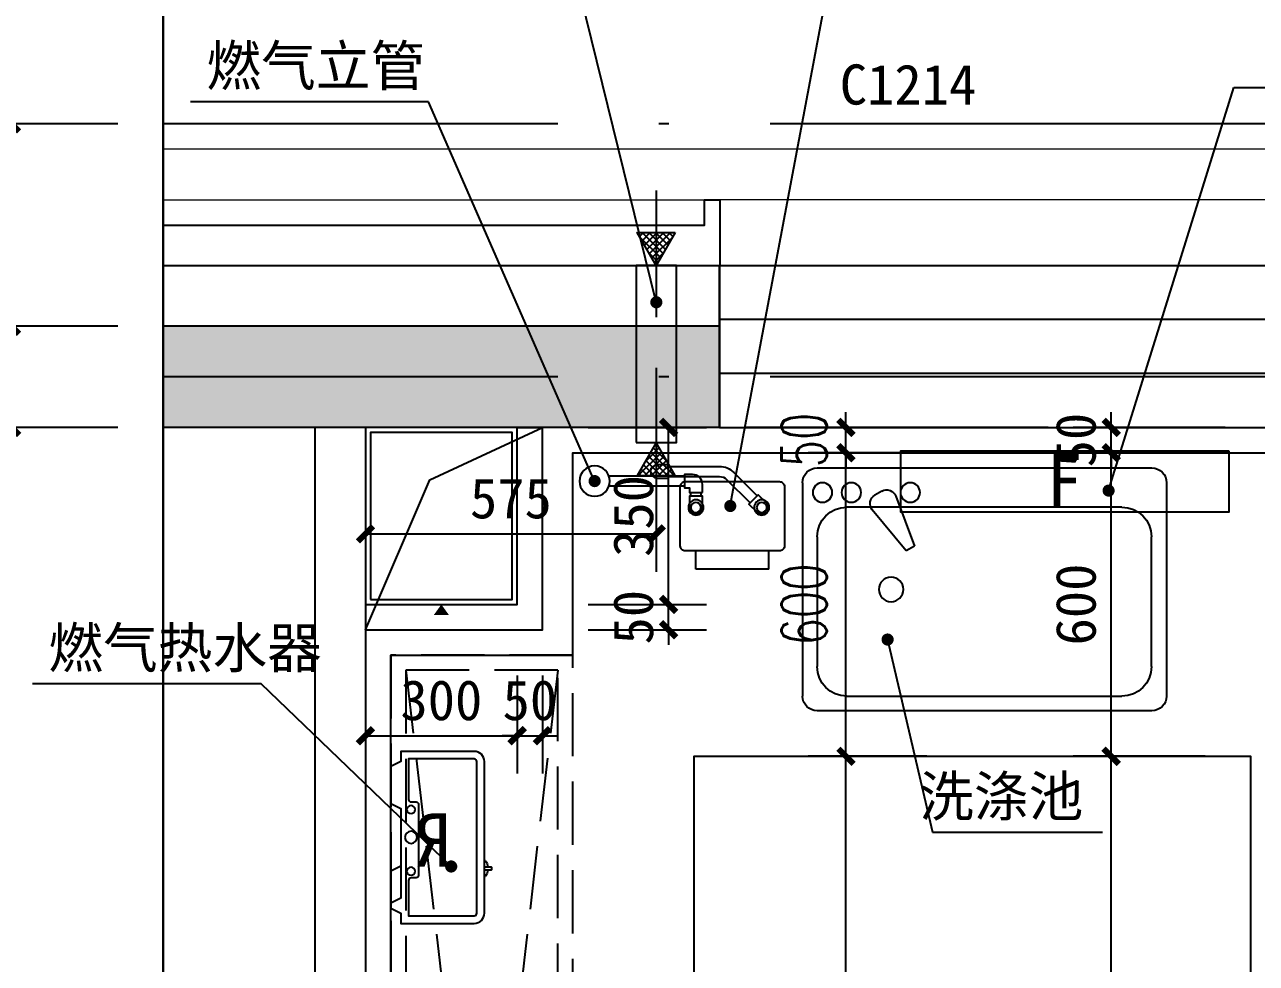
# Model space of a CAD drawing. Header units: millimetres. Extents: x -15 to 66915, y -15 to 18798.
# Drawn here: x 2205 to 4641, y 5340 to 7195 of the extents above; entities that cross this region are included whole.
import ezdxf
from ezdxf.xclip import XClip

# ---------------------------------------------------------------- set-up
doc = ezdxf.new("R2010")
doc.units = ezdxf.units.MM
doc.header["$LTSCALE"] = 1000
doc.header["$XCLIPFRAME"] = 2
for name, pattern in [('125-CF-3.1x2.4$0$DASH', [0.35, 0.25, -0.1]), ('125-墙体$0$DASH', [0.35, 0.25, -0.1]), ('3#-轴线$0$DOTE', [2.42, 2, -0.2, 0.02, -0.2]), ('DASH', [0.35, 0.25, -0.1])]:
    doc.linetypes.add(name, pattern=pattern)
doc.layers.get('Defpoints').update_dxf_attribs({"color": 4, "linetype": 'DASH'})
for name, color, linetype in [('125-CF-3.1x2.4$0$A-FLOR-SPCL', 225, 'Continuous'), ('125-j-mc$0$A-WALL-INSL', 241, 'Continuous'), ('125-墙体$0$125-墙体$0$A-COLU-CONC-HATC', 204, 'Continuous'), ('125-墙体$0$125-墙体$0$A-DOOR', 51, 'Continuous'), ('125-墙体$0$125-墙体$0$A-WALL-BLOK', 131, 'Continuous'), ('125-墙体$0$125-墙体$0$A-WALL-CONC', 9, 'Continuous'), ('125-墙体$0$125-墙体$0$A-WALL-INSL', 241, 'Continuous'), ('125-墙体$0$A-FLOR-SPCL', 225, 'Continuous'), ('125-墙体$0$A-FLOR-UNDR', 177, 'Continuous'), ('125-墙体$0$A-FURN-FIXD', 45, 'Continuous'), ('125-墙体$0$A-WALL-STUD', 133, 'Continuous'), ('3#-轴线$0$A-ANNO-DOTE', 10, '3#-轴线$0$DOTE'), ('3#~5#楼$0$A-ANNO-DIMS', 3, 'Continuous'), ('3#~5#楼$0$A-ANNO-IDEN', 3, 'Continuous'), ('3#~5#楼$0$A-ANNO-SYMB', 3, 'Continuous'), ('3#~5#楼$0$A-ANNO-TEXT', 3, 'Continuous'), ('3#楼J层线脚$0$A-00-HX-113-wall-01Y$0$HRAL', 31, 'Continuous')]:
    doc.layers.add(name, color=color, linetype=linetype)
doc.layers.add('3#楼J层线脚$0$A-00-15-1#-PM-2F$0$00-装饰-看', color=46, linetype='Continuous', lineweight=5)
doc.layers.add('3#楼J层线脚$0$A-00-15-4#-PM-TF$0$00-装饰-看', color=46, linetype='Continuous', lineweight=5)
doc.styles.add('125-CF-3.1X2.4$0$_TCH_DIM_T3', font='SIMPLEX', dxfattribs={"width": 0.705882, "bigfont": 'GBCBIG'})
doc.styles.add('125-CF-3.1x2.4$0$地上图例$0$厨、卫01$0$08.60厨卫$0$Standard', font='simhei.ttf')
doc.styles.add('3#~5#楼$0$_TCH_DIM', font='')
doc.styles.add('3#~5#楼$0$_TCH_DIM_T3', font='')
doc.styles.add('3#~5#楼$0$Standard', font='')
doc.styles.get('3#~5#楼$0$_TCH_DIM').set_extended_font_data('SimSun')
doc.styles.get('3#~5#楼$0$_TCH_DIM_T3').set_extended_font_data('SimSun')
doc.styles.get('3#~5#楼$0$Standard').set_extended_font_data('SimSun')
doc.dimstyles.new('125-CF-3.1X2.4$0$_TCH_ARCH&&30', dxfattribs={"dimtxt": 89.25, "dimasz": 30, "dimexe": 75, "dimexo": 90, "dimgap": 37.875, "dimtad": 1, "dimdec": 0, "dimzin": 0, "dimdsep": 46, "dimtxsty": '125-CF-3.1X2.4$0$_TCH_DIM_T3', "dimblk": '125-CF-3.1x2.4$0$_ArchTick', "dimcen": 0.09, "dimclrt": 7, "dimazin": 2, "dimtfac": 1, "dimtdec": 0, "dimtix": 1, "dimtmove": 2, "dimatfit": 3, "dimfxl": 100, "dimtolj": 1, "dimtzin": 0, "dimarcsym": 0})
doc.dimstyles.new('3#~5#楼$0$_TCH_ARCH&&30', dxfattribs={"dimtxt": 79.303797, "dimasz": 30, "dimexe": 75, "dimexo": 90, "dimgap": 30, "dimtad": 1, "dimdec": 0, "dimzin": 0, "dimdsep": 46, "dimtxsty": '3#~5#楼$0$_TCH_DIM_T3', "dimblk": '3#~5#楼$0$_ArchTick', "dimcen": 0.09, "dimclrt": 7, "dimazin": 2, "dimtfac": 1, "dimtdec": 0, "dimtix": 1, "dimtmove": 2, "dimatfit": 3, "dimfxl": 100, "dimtolj": 1, "dimtzin": 0, "dimarcsym": 0})

# ---------------------------------------------------------------- blocks, each defined once
blk = doc.blocks.new('125-CF-3.1x2.4$0$分集水器')
at = {"layer": '125-CF-3.1x2.4$0$A-FLOR-SPCL'}
blk.add_lwpolyline([(650, 120), (0, 120), (0, 0), (650, 0)], close=True, dxfattribs=at)
at = {"layer": '125-CF-3.1x2.4$0$A-FLOR-SPCL', "style": '125-CF-3.1x2.4$0$地上图例$0$厨、卫01$0$08.60厨卫$0$Standard'}
blk.add_text('F', height=105.1, dxfattribs=at).set_placement((288.5, 8.9))
blk = doc.blocks.new('125-CF-3.1x2.4$0$XU-125-SF$0$$0$XU-(115-120)H(2)$0$A-Kitchen-Water heater-340x190')
at = {"layer": '125-CF-3.1x2.4$0$A-FLOR-SPCL'}
for p, q in [((47.3, -187), (47.3, -185)), ((77.3, -185), (77.3, -187))]:
    blk.add_line(p, q, dxfattribs=at)
for points in [[(57.8, -20), (67.8, 0), (140.8, 0), (150.8, -20), (170.8, -20), (170.8, -165, -0.414214), (150.8, -185), (-149.2, -185, -0.414214), (-169.2, -165), (-169.2, -20), (-149.2, -20), (-139.2, 0), (-66.2, 0), (-56.2, -20)], [(-64.2, -55), (75.8, -55, 0.414214), (80.8, -50), (80.8, -40, -0.414214), (85.8, -35), (155.8, -35), (155.8, -165, -0.414214), (150.8, -170), (-149.2, -170, -0.414214), (-154.2, -165), (-154.2, -35), (-74.2, -35, -0.414214), (-69.2, -40), (-69.2, -50, 0.414214)]]:
    blk.add_lwpolyline(points, format="xyb", close=True, dxfattribs=at)
blk.add_lwpolyline([(57.8, -20), (120.8, -20), (130.8, 0)], dxfattribs=at)
blk.add_lwpolyline([(64.8, -185), (64.8, -199, -0.414214), (63.8, -200), (60.8, -200, -0.414214), (59.8, -199), (59.8, -185)], format="xyb", dxfattribs=at)
for centre, radius in [((-54.2, -40), 8), ((0.8, -40), 12), ((67.8, -40), 8)]:
    blk.add_circle(centre, radius, dxfattribs=at)
for centre, start, end in [((60.9, -171.1), 229.4531, 266.9441), ((63.7, -171.1), 273.0559, 310.5469)]:
    blk.add_arc(centre, 20.9, start, end, dxfattribs=at)
at = {"layer": '125-CF-3.1x2.4$0$A-FLOR-SPCL', "style": '125-CF-3.1x2.4$0$地上图例$0$厨、卫01$0$08.60厨卫$0$Standard'}
blk.add_text('R', height=105.1, rotation=90, dxfattribs=at).set_placement((58.4, -119.4))
blk = doc.blocks.new('125-CF-3.1x2.4$0$jyr5')
at = {"layer": '125-CF-3.1x2.4$0$A-FLOR-SPCL'}
for p, q in [((745622.7, 32900.4), (745622.7, 33049.9)), ((745642.7, 32900.4), (745642.7, 33049.9)), ((745603.7, 32932.4), (745603.7, 32831.3)), ((745623.7, 32932.4), (745623.7, 32831.3)), ((745662.2, 32887.9), (745655.2, 32887.9)), ((745662.2, 32867.9), (745655.2, 32867.9)), ((745806.7, 32877.9), (745770.7, 32877.9)), ((745806.7, 32733.9), (745806.7, 32877.9)), ((745629.5, 32817.2), (745675.9, 32770.9)), ((745615.4, 32803.1), (745661.7, 32756.8)), ((745806.7, 32733.9), (745770.7, 32733.9))]:
    blk.add_line(p, q, dxfattribs=at)
for points in [[(745600.7, 32954.9, -1), (745626.7, 32954.9), (745626.7, 32932.4), (745600.7, 32932.4)], [(745770.7, 32712.9), (745770.7, 32898.9, 0.414214), (745760.7, 32908.9), (745643.7, 32908.9, 0.414214), (745633.7, 32898.9), (745633.7, 32712.9, 0.414214), (745643.7, 32702.9), (745760.7, 32702.9, 0.414214)], [(745655.2, 32864.9), (745639.7, 32864.9, -0.414214), (745619.7, 32884.9), (745619.7, 32900.4), (745645.7, 32900.4), (745645.7, 32890.9), (745655.2, 32890.9)], [(745684.7, 32890.9, -1), (745684.7, 32864.9), (745662.2, 32864.9), (745662.2, 32890.9)], [(745693.9, 32757.1, -1), (745675.5, 32738.7), (745659.6, 32754.6), (745678, 32773)]]:
    blk.add_lwpolyline(points, format="xyb", close=True, dxfattribs=at)
for centre, radius in [((745632.7, 33078.2), 30), ((745684.7, 32877.9), 15), ((745684.7, 32877.9), 10), ((745684.7, 32747.9), 15), ((745684.7, 32747.9), 10)]:
    blk.add_circle(centre, radius, dxfattribs=at)
for radius in [40, 20]:
    blk.add_arc((745643.7, 32831.3), radius, 180, 225, dxfattribs=at)
blk = doc.blocks.new('125-CF-3.1x2.4$0$建-1-2#楼提资底图$0$A-HXD-X1-F1$0$大单盆')
for p, q in [((35552.1, 15154.1), (34890.4, 15154.1)), ((34861.3, 15124.9), (34861.3, 14703.2)), ((35581.3, 15124.9), (35581.3, 14703.2)), ((35424.4, 15108.1), (35438, 15100.3)), ((34949.5, 15076.4), (35493.8, 15076.4)), ((35396.5, 15098.1), (35359.7, 14999.7)), ((35376.5, 14990), (35443.3, 15071.1)), ((34891.2, 14761.5), (34891.2, 15018.1)), ((35552.1, 15018.1), (35552.1, 14761.5)), ((35359.7, 14999.7), (35376.5, 14990)), ((35493.8, 14703.2), (34949.5, 14703.2)), ((34890.4, 14674.1), (35552.1, 14674.1))]:
    blk.add_line(p, q)
for centre, radius in [((35368.1, 15105.5), 19.4), ((35484.7, 15105.5), 19.4), ((35541.7, 15105.5), 19.4), ((35406.1, 14914), 24.3)]:
    blk.add_circle(centre, radius)
for centre, radius, start, end in [((34890.4, 15124.9), 29.1, 90, 180), ((35552.1, 15124.9), 29.1, 0, 90), ((35414.7, 15091.3), 19.4, 60, 159.4623), ((35428.3, 15083.5), 19.4, 320.5377, 60), ((34949.5, 15018.1), 58.3, 90, 180), ((35493.8, 15018.1), 58.3, 0, 90), ((34949.5, 14761.5), 58.3, 180, 270), ((35493.8, 14761.5), 58.3, 270, 0), ((34890.4, 14703.2), 29.1, 180, 270), ((35552.1, 14703.2), 29.1, 270, 0)]:
    blk.add_arc(centre, radius, start, end)
blk = doc.blocks.new('125-CF-3.1x2.4$0$_ArchTick')
at = {"color": 0, "linetype": 'ByBlock', "const_width": 0.4}
blk.add_lwpolyline([(-0.5, -0.5), (0.5, 0.5)], dxfattribs=at)
blk = doc.blocks.new('*D1241')
at = {"layer": 'Defpoints', "color": 0, "linetype": 'Continuous', "lineweight": -2, "transparency": 16777216}
for p, q in [((950, 0), (950, 30)), ((1110, 0), (875, 0)), ((950, -50), (950, 0)), ((1110, -50), (875, -50)), ((950, -50), (950, -80))]:
    blk.add_line(p, q, dxfattribs=at)
at = {"layer": 'Defpoints', "color": 0, "linetype": 'Continuous', "transparency": 16777216}
for p in [(1200, 0), (950, 0), (1200, -50)]:
    blk.add_point(p, dxfattribs=at)
at = {"layer": 'Defpoints', "color": 0, "linetype": 'Continuous', "lineweight": -2, "transparency": 16777216, "xscale": 30, "yscale": 30, "zscale": 30}
for p, rotation in [((950, 0), 270), ((950, -50), 90)]:
    blk.add_blockref('125-CF-3.1x2.4$0$_ArchTick', p, dxfattribs=dict(at, rotation=rotation))
at = {"layer": 'Defpoints', "color": 7, "linetype": 'Continuous', "transparency": 16777216, "insert": (867.5, -25), "char_height": 89.25, "attachment_point": 5, "rotation": 90, "style": '125-CF-3.1X2.4$0$_TCH_DIM_T3'}
blk.add_mtext('\\A1;50', dxfattribs=at)
blk = doc.blocks.new('*D1242')
at = {"layer": 'Defpoints', "color": 0, "linetype": 'Continuous', "lineweight": -2, "transparency": 16777216}
for p, q in [((1110, -50), (875, -50)), ((950, -650), (950, -50)), ((1110, -650), (875, -650))]:
    blk.add_line(p, q, dxfattribs=at)
at = {"layer": 'Defpoints', "color": 0, "linetype": 'Continuous', "transparency": 16777216}
for p in [(950, -50), (1200, -50), (1200, -650)]:
    blk.add_point(p, dxfattribs=at)
at = {"layer": 'Defpoints', "color": 0, "linetype": 'Continuous', "lineweight": -2, "transparency": 16777216, "xscale": 30, "yscale": 30, "zscale": 30}
for p, rotation in [((950, -50), 90), ((950, -650), 270)]:
    blk.add_blockref('125-CF-3.1x2.4$0$_ArchTick', p, dxfattribs=dict(at, rotation=rotation))
at = {"layer": 'Defpoints', "color": 7, "linetype": 'Continuous', "transparency": 16777216, "insert": (867.5, -350), "char_height": 89.25, "attachment_point": 5, "rotation": 90, "style": '125-CF-3.1X2.4$0$_TCH_DIM_T3'}
blk.add_mtext('\\A1;600', dxfattribs=at)
blk = doc.blocks.new('*D1243')
at = {"layer": 'Defpoints', "color": 0, "linetype": 'Continuous', "lineweight": -2, "transparency": 16777216}
for p, q in [((1110, -650), (875, -650)), ((950, -3050), (950, -650)), ((1110, -3050), (875, -3050))]:
    blk.add_line(p, q, dxfattribs=at)
at = {"layer": 'Defpoints', "color": 0, "linetype": 'Continuous', "transparency": 16777216}
for p in [(950, -650), (1200, -650), (1200, -3050)]:
    blk.add_point(p, dxfattribs=at)
at = {"layer": 'Defpoints', "color": 0, "linetype": 'Continuous', "lineweight": -2, "transparency": 16777216, "xscale": 30, "yscale": 30, "zscale": 30}
for p, rotation in [((950, -650), 90), ((950, -3050), 270)]:
    blk.add_blockref('125-CF-3.1x2.4$0$_ArchTick', p, dxfattribs=dict(at, rotation=rotation))
at = {"layer": 'Defpoints', "color": 7, "linetype": 'Continuous', "transparency": 16777216, "insert": (867.5, -1850), "char_height": 89.25, "attachment_point": 5, "rotation": 90, "style": '125-CF-3.1X2.4$0$_TCH_DIM_T3'}
blk.add_mtext('\\A1;2400', dxfattribs=at)
blk = doc.blocks.new('125-墙体$0$A$C61BC0826')
at = {"layer": '125-墙体$0$A-FLOR-SPCL'}
h = blk.add_hatch(dxfattribs=at)
h.set_pattern_fill('ANSI37', color=256, scale=75, angle=180, style=0)
h.set_pattern_definition([(225, (-1337723.929, -290666.487), (6.629126075, -6.62912607), []), (315, (-1337723.929, -290666.487), (6.62912607, 6.629126075), [])])
h.paths.add_polyline_path([(37.5, 415), (0, 350), (-37.5, 415)])
h = blk.add_hatch(dxfattribs=at)
h.set_pattern_fill('ANSI37', color=256, scale=75, angle=180, style=0)
h.set_pattern_definition([(225, (-1337723.929, -290791.149), (6.629126075, -6.62912607), []), (315, (-1337723.929, -290791.149), (6.62912607, 6.629126075), [])])
h.paths.add_polyline_path([(37.5, -65), (0, 0), (-37.5, -65)])
at = {"layer": '125-墙体$0$A-FLOR-SPCL', "linetype": '125-墙体$0$DASH'}
blk.add_line((0, 498.1), (0, -112.5), dxfattribs=at)
at = {"layer": '125-墙体$0$A-FLOR-SPCL'}
for points in [[(37.5, 415), (0, 350), (-37.5, 415)], [(-40, 0), (40, 0), (40, 350), (-40, 350)], [(37.5, -65), (0, 0), (-37.5, -65)]]:
    blk.add_lwpolyline(points, close=True, dxfattribs=at)
blk = doc.blocks.new('125-墙体$0$125-墙体$0$$TCHSYS$WIN2D')
for p, q in [((-0.5, 0.5), (0.5, 0.5)), ((-0.5, 0.5), (-0.5, -0.5)), ((0.5, 0.5), (0.5, -0.5)), ((0.5, 0.1667), (-0.5, 0.1667)), ((0.5, -0.1667), (-0.5, -0.1667)), ((-0.5, -0.5), (0.5, -0.5))]:
    blk.add_line(p, q)
blk = doc.blocks.new('125-j-mc')
at = {"layer": '125-j-mc$0$A-WALL-INSL'}
blk.add_lwpolyline([(2800, 100), (2800, 220), (4100, 220), (4100, 100)], dxfattribs=at)
blk = doc.blocks.new('3#-轴线')
at = {"layer": '3#-轴线$0$A-ANNO-DOTE'}
for points in [[(-3000, 500), (45757.3, 500)], [(-3000, 0), (45757.3, 0)]]:
    blk.add_lwpolyline(points, dxfattribs=at)
blk = doc.blocks.new('3#楼J层线脚')
at = {"layer": '3#楼J层线脚$0$A-00-15-1#-PM-2F$0$00-装饰-看', "linetype": 'ByBlock'}
blk.add_lwpolyline([(-4749.8, 7549.7), (-10750.9, 7549.7, 0.414212), (-11050.9, 7249.7), (-11050.9, 3799.9)], format="xyb", dxfattribs=at)
at = {"layer": '3#楼J层线脚$0$A-00-15-4#-PM-TF$0$00-装饰-看', "color": 251}
for points in [[(-7620, 7450), (-6379.6, 7450)], [(-5149.6, 7449.9), (-6349.6, 7449.9)]]:
    blk.add_lwpolyline(points, dxfattribs=at)
at = {"layer": '3#楼J层线脚$0$A-00-HX-113-wall-01Y$0$HRAL'}
blk.add_lwpolyline([(-7650, 7320), (-7650, 7450), (-7620, 7450), (-7620, 7399.9), (-6379.6, 7399.9), (-6379.6, 7450), (-6379.6, 7450), (-6379.6, 7450), (-6349.6, 7450), (-6349.6, 7320)], dxfattribs=at)
blk = doc.blocks.new('3#~5#楼$0$_ArchTick')
at = {"color": 0, "linetype": 'ByBlock', "const_width": 0.4}
blk.add_lwpolyline([(-0.5, -0.5), (0.5, 0.5)], dxfattribs=at)
blk = doc.blocks.new('*D964')
at = {"layer": '3#~5#楼$0$A-ANNO-DIMS', "color": 0, "lineweight": -2, "transparency": 16777216}
for p, q in [((2389.4, 6398.9), (2104.4, 6398.9)), ((2179.4, 3298.9), (2179.4, 6398.9)), ((2389.4, 3298.9), (2104.4, 3298.9))]:
    blk.add_line(p, q, dxfattribs=at)
at = {"layer": 'Defpoints', "color": 0, "transparency": 16777216}
for p in [(2179.4, 6398.9), (2479.4, 6398.9), (2479.4, 3298.9)]:
    blk.add_point(p, dxfattribs=at)
at = {"layer": '3#~5#楼$0$A-ANNO-DIMS', "color": 0, "lineweight": -2, "transparency": 16777216, "xscale": 30, "yscale": 30, "zscale": 30}
for p, rotation in [((2179.4, 6398.9), 90), ((2179.4, 3298.9), 270)]:
    blk.add_blockref('3#~5#楼$0$_ArchTick', p, dxfattribs=dict(at, rotation=rotation))
at = {"layer": '3#~5#楼$0$A-ANNO-DIMS', "color": 7, "transparency": 16777216, "insert": (2109.8, 4848.9), "char_height": 79.3, "attachment_point": 5, "rotation": 90, "style": '3#~5#楼$0$_TCH_DIM_T3'}
blk.add_mtext('\\A1;3100', dxfattribs=at)
blk = doc.blocks.new('*D965')
at = {"layer": '3#~5#楼$0$A-ANNO-DIMS', "color": 0, "lineweight": -2, "transparency": 16777216}
for p, q in [((2179.4, 6598.9), (2179.4, 6628.9)), ((2389.4, 6598.9), (2104.4, 6598.9)), ((2179.4, 6398.9), (2179.4, 6598.9)), ((2389.4, 6398.9), (2104.4, 6398.9)), ((2179.4, 6398.9), (2179.4, 6368.9))]:
    blk.add_line(p, q, dxfattribs=at)
at = {"layer": 'Defpoints', "color": 0, "transparency": 16777216}
for p in [(2179.4, 6598.9), (2479.4, 6598.9), (2479.4, 6398.9)]:
    blk.add_point(p, dxfattribs=at)
at = {"layer": '3#~5#楼$0$A-ANNO-DIMS', "color": 0, "lineweight": -2, "transparency": 16777216, "xscale": 30, "yscale": 30, "zscale": 30}
for p, rotation in [((2179.4, 6598.9), 270), ((2179.4, 6398.9), 90)]:
    blk.add_blockref('3#~5#楼$0$_ArchTick', p, dxfattribs=dict(at, rotation=rotation))
at = {"layer": '3#~5#楼$0$A-ANNO-DIMS', "color": 7, "transparency": 16777216, "insert": (2109.8, 6498.9), "char_height": 79.3, "attachment_point": 5, "rotation": 90, "style": '3#~5#楼$0$_TCH_DIM_T3'}
blk.add_mtext('\\A1;200', dxfattribs=at)
blk = doc.blocks.new('*D966')
at = {"layer": '3#~5#楼$0$A-ANNO-DIMS', "color": 0, "lineweight": -2, "transparency": 16777216}
for p, q in [((2389.4, 6998.9), (2104.4, 6998.9)), ((2179.4, 6598.9), (2179.4, 6998.9)), ((2389.4, 6598.9), (2104.4, 6598.9))]:
    blk.add_line(p, q, dxfattribs=at)
at = {"layer": 'Defpoints', "color": 0, "transparency": 16777216}
for p in [(2179.4, 6998.9), (2479.4, 6998.9), (2479.4, 6598.9)]:
    blk.add_point(p, dxfattribs=at)
at = {"layer": '3#~5#楼$0$A-ANNO-DIMS', "color": 0, "lineweight": -2, "transparency": 16777216, "xscale": 30, "yscale": 30, "zscale": 30}
for p, rotation in [((2179.4, 6998.9), 90), ((2179.4, 6598.9), 270)]:
    blk.add_blockref('3#~5#楼$0$_ArchTick', p, dxfattribs=dict(at, rotation=rotation))
at = {"layer": '3#~5#楼$0$A-ANNO-DIMS', "color": 7, "transparency": 16777216, "insert": (2109.8, 6798.9), "char_height": 79.3, "attachment_point": 5, "rotation": 90, "style": '3#~5#楼$0$_TCH_DIM_T3'}
blk.add_mtext('\\A1;400', dxfattribs=at)
blk = doc.blocks.new('*D967')
at = {"layer": '3#~5#楼$0$A-ANNO-DIMS', "color": 0, "lineweight": -2, "transparency": 16777216}
for p, q in [((2299.4, 6998.9), (1804.4, 6998.9)), ((1879.4, 6398.9), (1879.4, 6998.9)), ((2299.4, 6398.9), (1804.4, 6398.9))]:
    blk.add_line(p, q, dxfattribs=at)
at = {"layer": 'Defpoints', "color": 0, "transparency": 16777216}
for p in [(1879.4, 6998.9), (2389.4, 6998.9), (2389.4, 6398.9)]:
    blk.add_point(p, dxfattribs=at)
at = {"layer": '3#~5#楼$0$A-ANNO-DIMS', "color": 0, "lineweight": -2, "transparency": 16777216, "xscale": 30, "yscale": 30, "zscale": 30}
for p, rotation in [((1879.4, 6998.9), 90), ((1879.4, 6398.9), 270)]:
    blk.add_blockref('3#~5#楼$0$_ArchTick', p, dxfattribs=dict(at, rotation=rotation))
at = {"layer": '3#~5#楼$0$A-ANNO-DIMS', "color": 7, "transparency": 16777216, "insert": (1809.8, 6698.9), "char_height": 79.3, "attachment_point": 5, "rotation": 90, "style": '3#~5#楼$0$_TCH_DIM_T3'}
blk.add_mtext('\\A1;600', dxfattribs=at)
blk = doc.blocks.new('*D968')
at = {"layer": '3#~5#楼$0$A-ANNO-DIMS', "color": 0, "lineweight": -2, "transparency": 16777216}
for p, q in [((2299.4, 6398.9), (1804.4, 6398.9)), ((1879.4, 3298.9), (1879.4, 6398.9)), ((2299.4, 3298.9), (1804.4, 3298.9))]:
    blk.add_line(p, q, dxfattribs=at)
at = {"layer": 'Defpoints', "color": 0, "transparency": 16777216}
for p in [(1879.4, 6398.9), (2389.4, 6398.9), (2389.4, 3298.9)]:
    blk.add_point(p, dxfattribs=at)
at = {"layer": '3#~5#楼$0$A-ANNO-DIMS', "color": 0, "lineweight": -2, "transparency": 16777216, "xscale": 30, "yscale": 30, "zscale": 30}
for p, rotation in [((1879.4, 6398.9), 90), ((1879.4, 3298.9), 270)]:
    blk.add_blockref('3#~5#楼$0$_ArchTick', p, dxfattribs=dict(at, rotation=rotation))
at = {"layer": '3#~5#楼$0$A-ANNO-DIMS', "color": 7, "transparency": 16777216, "insert": (1809.8, 4848.9), "char_height": 79.3, "attachment_point": 5, "rotation": 90, "style": '3#~5#楼$0$_TCH_DIM_T3'}
blk.add_mtext('\\A1;3100', dxfattribs=at)
blk = doc.blocks.new('*D1132')
at = {"layer": '3#~5#楼$0$A-ANNO-DIMS', "color": 0, "lineweight": -2, "transparency": 16777216}
for p, q in [((2879.4, 5908.9), (2879.4, 5714.6)), ((3179.4, 5908.9), (3179.4, 5714.6)), ((2879.4, 5789.6), (3179.4, 5789.6))]:
    blk.add_line(p, q, dxfattribs=at)
at = {"layer": 'Defpoints', "color": 0, "transparency": 16777216}
for p in [(2879.4, 5998.9), (3179.4, 5998.9), (3179.4, 5789.6)]:
    blk.add_point(p, dxfattribs=at)
at = {"layer": '3#~5#楼$0$A-ANNO-DIMS', "color": 0, "lineweight": -2, "transparency": 16777216, "xscale": 30, "yscale": 30, "zscale": 30, "rotation": 180}
blk.add_blockref('3#~5#楼$0$_ArchTick', (2879.4, 5789.6), dxfattribs=at)
at = {"layer": '3#~5#楼$0$A-ANNO-DIMS', "color": 0, "lineweight": -2, "transparency": 16777216, "xscale": 30, "yscale": 30, "zscale": 30}
blk.add_blockref('3#~5#楼$0$_ArchTick', (3179.4, 5789.6), dxfattribs=at)
at = {"layer": '3#~5#楼$0$A-ANNO-DIMS', "color": 7, "transparency": 16777216, "insert": (3029.4, 5859.3), "char_height": 79.3, "attachment_point": 5, "style": '3#~5#楼$0$_TCH_DIM_T3'}
blk.add_mtext('\\A1;300', dxfattribs=at)
blk = doc.blocks.new('*D1133')
at = {"layer": '3#~5#楼$0$A-ANNO-DIMS', "color": 0, "lineweight": -2, "transparency": 16777216}
for p, q in [((3179.4, 5908.9), (3179.4, 5714.6)), ((3229.4, 5908.9), (3229.4, 5714.6)), ((3179.4, 5789.6), (3149.4, 5789.6)), ((3179.4, 5789.6), (3229.4, 5789.6)), ((3229.4, 5789.6), (3259.4, 5789.6))]:
    blk.add_line(p, q, dxfattribs=at)
at = {"layer": 'Defpoints', "color": 0, "transparency": 16777216}
for p in [(3179.4, 5998.9), (3229.4, 5998.9), (3229.4, 5789.6)]:
    blk.add_point(p, dxfattribs=at)
at = {"layer": '3#~5#楼$0$A-ANNO-DIMS', "color": 0, "lineweight": -2, "transparency": 16777216, "xscale": 30, "yscale": 30, "zscale": 30}
blk.add_blockref('3#~5#楼$0$_ArchTick', (3179.4, 5789.6), dxfattribs=at)
at = {"layer": '3#~5#楼$0$A-ANNO-DIMS', "color": 0, "lineweight": -2, "transparency": 16777216, "xscale": 30, "yscale": 30, "zscale": 30, "rotation": 180}
blk.add_blockref('3#~5#楼$0$_ArchTick', (3229.4, 5789.6), dxfattribs=at)
at = {"layer": '3#~5#楼$0$A-ANNO-DIMS', "color": 7, "transparency": 16777216, "insert": (3204.4, 5859.3), "char_height": 79.3, "attachment_point": 5, "style": '3#~5#楼$0$_TCH_DIM_T3'}
blk.add_mtext('\\A1;50', dxfattribs=at)
blk = doc.blocks.new('*D1134')
at = {"layer": '3#~5#楼$0$A-ANNO-DIMS', "color": 0, "lineweight": -2, "transparency": 16777216}
for p, q in [((3478.8, 6048.9), (3478.8, 6078.9)), ((3319.4, 6048.9), (3553.8, 6048.9)), ((3478.8, 5998.9), (3478.8, 6048.9)), ((3319.4, 5998.9), (3553.8, 5998.9)), ((3478.8, 5998.9), (3478.8, 5968.9))]:
    blk.add_line(p, q, dxfattribs=at)
at = {"layer": 'Defpoints', "color": 0, "transparency": 16777216}
for p in [(3229.4, 6048.9), (3478.8, 6048.9), (3229.4, 5998.9)]:
    blk.add_point(p, dxfattribs=at)
at = {"layer": '3#~5#楼$0$A-ANNO-DIMS', "color": 0, "lineweight": -2, "transparency": 16777216, "xscale": 30, "yscale": 30, "zscale": 30}
for p, rotation in [((3478.8, 6048.9), 270), ((3478.8, 5998.9), 90)]:
    blk.add_blockref('3#~5#楼$0$_ArchTick', p, dxfattribs=dict(at, rotation=rotation))
at = {"layer": '3#~5#楼$0$A-ANNO-DIMS', "color": 7, "transparency": 16777216, "insert": (3409.2, 6023.9), "char_height": 79.3, "attachment_point": 5, "rotation": 90, "style": '3#~5#楼$0$_TCH_DIM_T3'}
blk.add_mtext('\\A1;50', dxfattribs=at)
blk = doc.blocks.new('*D1135')
at = {"layer": '3#~5#楼$0$A-ANNO-DIMS', "color": 0, "lineweight": -2, "transparency": 16777216}
for p, q in [((3319.4, 6398.9), (3553.8, 6398.9)), ((3478.8, 6048.9), (3478.8, 6398.9)), ((3319.4, 6048.9), (3553.8, 6048.9))]:
    blk.add_line(p, q, dxfattribs=at)
at = {"layer": 'Defpoints', "color": 0, "transparency": 16777216}
for p in [(3229.4, 6398.9), (3478.8, 6398.9), (3229.4, 6048.9)]:
    blk.add_point(p, dxfattribs=at)
at = {"layer": '3#~5#楼$0$A-ANNO-DIMS', "color": 0, "lineweight": -2, "transparency": 16777216, "xscale": 30, "yscale": 30, "zscale": 30}
for p, rotation in [((3478.8, 6398.9), 90), ((3478.8, 6048.9), 270)]:
    blk.add_blockref('3#~5#楼$0$_ArchTick', p, dxfattribs=dict(at, rotation=rotation))
at = {"layer": '3#~5#楼$0$A-ANNO-DIMS', "color": 7, "transparency": 16777216, "insert": (3409.2, 6223.9), "char_height": 79.3, "attachment_point": 5, "rotation": 90, "style": '3#~5#楼$0$_TCH_DIM_T3'}
blk.add_mtext('\\A1;350', dxfattribs=at)
blk = doc.blocks.new('*D1157')
at = {"layer": '3#~5#楼$0$A-ANNO-DIMS', "color": 0, "lineweight": -2, "transparency": 16777216}
for p, q in [((4353.9, 6398.9), (4353.9, 6428.9)), ((4539.4, 6398.9), (4278.9, 6398.9)), ((4353.9, 6348.9), (4353.9, 6398.9)), ((4539.4, 6348.9), (4278.9, 6348.9)), ((4353.9, 6348.9), (4353.9, 6318.9))]:
    blk.add_line(p, q, dxfattribs=at)
at = {"layer": 'Defpoints', "color": 0, "transparency": 16777216}
for p in [(4353.9, 6398.9), (4629.4, 6398.9), (4629.4, 6348.9)]:
    blk.add_point(p, dxfattribs=at)
at = {"layer": '3#~5#楼$0$A-ANNO-DIMS', "color": 0, "lineweight": -2, "transparency": 16777216, "xscale": 30, "yscale": 30, "zscale": 30}
for p, rotation in [((4353.9, 6398.9), 270), ((4353.9, 6348.9), 90)]:
    blk.add_blockref('3#~5#楼$0$_ArchTick', p, dxfattribs=dict(at, rotation=rotation))
at = {"layer": '3#~5#楼$0$A-ANNO-DIMS', "color": 7, "transparency": 16777216, "insert": (4284.3, 6373.9), "char_height": 79.3, "attachment_point": 5, "rotation": 90, "style": '3#~5#楼$0$_TCH_DIM_T3'}
blk.add_mtext('\\A1;50', dxfattribs=at)
blk = doc.blocks.new('*D1158')
at = {"layer": '3#~5#楼$0$A-ANNO-DIMS', "color": 0, "lineweight": -2, "transparency": 16777216}
for p, q in [((4539.4, 6348.9), (4278.9, 6348.9)), ((4353.9, 5748.9), (4353.9, 6348.9)), ((4539.4, 5748.9), (4278.9, 5748.9))]:
    blk.add_line(p, q, dxfattribs=at)
at = {"layer": 'Defpoints', "color": 0, "transparency": 16777216}
for p in [(4353.9, 6348.9), (4629.4, 6348.9), (4629.4, 5748.9)]:
    blk.add_point(p, dxfattribs=at)
at = {"layer": '3#~5#楼$0$A-ANNO-DIMS', "color": 0, "lineweight": -2, "transparency": 16777216, "xscale": 30, "yscale": 30, "zscale": 30}
for p, rotation in [((4353.9, 6348.9), 90), ((4353.9, 5748.9), 270)]:
    blk.add_blockref('3#~5#楼$0$_ArchTick', p, dxfattribs=dict(at, rotation=rotation))
at = {"layer": '3#~5#楼$0$A-ANNO-DIMS', "color": 7, "transparency": 16777216, "insert": (4284.3, 6048.9), "char_height": 79.3, "attachment_point": 5, "rotation": 90, "style": '3#~5#楼$0$_TCH_DIM_T3'}
blk.add_mtext('\\A1;600', dxfattribs=at)
blk = doc.blocks.new('*D1159')
at = {"layer": '3#~5#楼$0$A-ANNO-DIMS', "color": 0, "lineweight": -2, "transparency": 16777216}
for p, q in [((4539.4, 5748.9), (4278.9, 5748.9)), ((4353.9, 3298.9), (4353.9, 5748.9)), ((4539.4, 3298.9), (4278.9, 3298.9))]:
    blk.add_line(p, q, dxfattribs=at)
at = {"layer": 'Defpoints', "color": 0, "transparency": 16777216}
for p in [(4353.9, 5748.9), (4629.4, 5748.9), (4629.4, 3298.9)]:
    blk.add_point(p, dxfattribs=at)
at = {"layer": '3#~5#楼$0$A-ANNO-DIMS', "color": 0, "lineweight": -2, "transparency": 16777216, "xscale": 30, "yscale": 30, "zscale": 30}
for p, rotation in [((4353.9, 5748.9), 90), ((4353.9, 3298.9), 270)]:
    blk.add_blockref('3#~5#楼$0$_ArchTick', p, dxfattribs=dict(at, rotation=rotation))
at = {"layer": '3#~5#楼$0$A-ANNO-DIMS', "color": 7, "transparency": 16777216, "insert": (4284.3, 4523.9), "char_height": 79.3, "attachment_point": 5, "rotation": 90, "style": '3#~5#楼$0$_TCH_DIM_T3'}
blk.add_mtext('\\A1;2450', dxfattribs=at)
blk = doc.blocks.new('*D1234')
at = {"layer": '3#~5#楼$0$A-ANNO-DIMS', "color": 0, "lineweight": -2, "transparency": 16777216}
for p, q in [((2879.4, 6308.9), (2879.4, 6113.6)), ((3454.4, 6308.9), (3454.4, 6113.6)), ((2879.4, 6188.6), (3454.4, 6188.6))]:
    blk.add_line(p, q, dxfattribs=at)
at = {"layer": 'Defpoints', "color": 0, "transparency": 16777216}
for p in [(2879.4, 6398.9), (3454.4, 6398.9), (3454.4, 6188.6)]:
    blk.add_point(p, dxfattribs=at)
at = {"layer": '3#~5#楼$0$A-ANNO-DIMS', "color": 0, "lineweight": -2, "transparency": 16777216, "xscale": 30, "yscale": 30, "zscale": 30, "rotation": 180}
blk.add_blockref('3#~5#楼$0$_ArchTick', (2879.4, 6188.6), dxfattribs=at)
at = {"layer": '3#~5#楼$0$A-ANNO-DIMS', "color": 0, "lineweight": -2, "transparency": 16777216, "xscale": 30, "yscale": 30, "zscale": 30}
blk.add_blockref('3#~5#楼$0$_ArchTick', (3454.4, 6188.6), dxfattribs=at)
at = {"layer": '3#~5#楼$0$A-ANNO-DIMS', "color": 7, "transparency": 16777216, "insert": (3166.9, 6258.2), "char_height": 79.3, "attachment_point": 5, "style": '3#~5#楼$0$_TCH_DIM_T3'}
blk.add_mtext('\\A1;575', dxfattribs=at)
blk = doc.blocks.new('125-CF-3.1x2.4')
at = {"layer": '125-CF-3.1x2.4$0$A-FLOR-SPCL'}
for points in [[(50, -3100), (50, -450), (410, -450), (410, -50), (2050, -50), (2050, -350), (2350, -350), (2350, -3100)], [(50, -3100), (650, -3100), (650, -650), (1750, -650), (1750, -1950), (2350, -1950)]]:
    blk.add_lwpolyline(points, dxfattribs=at)
at = {"layer": '125-CF-3.1x2.4$0$A-FLOR-SPCL', "linetype": '125-CF-3.1x2.4$0$DASH', "ltscale": 0.5}
for points in [[(410, -450), (50, -450), (50, -3100), (410, -3100)], [(380, -480), (80, -480), (80, -3070), (380, -3070)]]:
    blk.add_lwpolyline(points, close=True, dxfattribs=at)
for points in [[(80, -480), (380, -3070)], [(380, -480), (80, -3070)]]:
    blk.add_lwpolyline(points, dxfattribs=at)
at = {"layer": 'Defpoints'}
blk.add_lwpolyline([(0, -3100), (2400, -3100), (2400, 0), (0, 0)], close=True, dxfattribs=at)
blk.add_blockref('125-CF-3.1x2.4$0$分集水器', (1057.9, -166.7))
at = {"layer": '125-CF-3.1x2.4$0$A-FLOR-SPCL', "xscale": -1.000000000000001, "rotation": 90}
for name, p in [('125-CF-3.1x2.4$0$jyr5', (33531.3, 745526.6)), ('125-CF-3.1x2.4$0$XU-125-SF$0$$0$XU-(115-120)H(2)$0$A-Kitchen-Water heater-340x190', (50, -809.4))]:
    blk.add_blockref(name, p, dxfattribs=at)
at = {"layer": '125-CF-3.1x2.4$0$A-FLOR-SPCL', "extrusion": (0, 0, -1), "zscale": -1}
blk.add_blockref('125-CF-3.1x2.4$0$建-1-2#楼提资底图$0$A-HXD-X1-F1$0$大单盆', (-36445.3, -15234.1), dxfattribs=at)
at = {"layer": 'Defpoints', "linetype": 'Continuous'}
for p1, p2, picture, middle in [((1200, -50), (1200, 0), '*D1241', (867.5, -25)), ((1200, -650), (1200, -50), '*D1242', (867.5, -350)), ((1200, -3050), (1200, -650), '*D1243', (867.5, -1850))]:
    dim = blk.add_aligned_dim(p1=p1, p2=p2, distance=250, dimstyle='125-CF-3.1X2.4$0$_TCH_ARCH&&30', dxfattribs=at)
    dim.commit()
    dim.dimension.update_dxf_attribs({"geometry": picture, "text_midpoint": middle})
blk = doc.blocks.new('125-墙体')
at = {"layer": '125-墙体$0$125-墙体$0$A-COLU-CONC-HATC'}
for points in [[(3350, -100), (3350, 100), (2800, 100), (2800, -100)], [(4100, -100), (4100, 100), (3350, 100), (3350, -100)]]:
    blk.add_hatch(color=256, dxfattribs=at).paths.add_polyline_path(points)
at = {"layer": '125-墙体$0$125-墙体$0$A-WALL-BLOK'}
for p, q in [((3300, -100), (3300, -3100)), ((3400, -100), (3400, -3200))]:
    blk.add_line(p, q, dxfattribs=at)
at = {"layer": '125-墙体$0$125-墙体$0$A-WALL-CONC'}
for p, q in [((3350, 100), (2800, 100)), ((4100, 100), (3350, 100)), ((4100, 100), (4100, -100)), ((3350, -100), (2800, -100)), ((4100, -100), (3350, -100))]:
    blk.add_line(p, q, dxfattribs=at)
at = {"layer": '125-墙体$0$125-墙体$0$A-WALL-INSL'}
blk.add_line((4100, 220), (4100, 100), dxfattribs=at)
at = {"layer": '125-墙体$0$A-FLOR-UNDR'}
blk.add_lwpolyline([(3400, -500), (3750, -500), (3750, -100), (3400, -100)], close=True, dxfattribs=at)
blk.add_lwpolyline([(3400, -500), (3527.1, -203.3), (3750, -100)], dxfattribs=at)
at = {"layer": '125-墙体$0$A-FURN-FIXD'}
for points in [[(3400, -450), (3700, -450), (3700, -100), (3400, -100)], [(3410, -440), (3690, -440), (3690, -110), (3410, -110)]]:
    blk.add_lwpolyline(points, close=True, dxfattribs=at)
blk.add_lwpolyline([(3550, -450, 0, 30, 0), (3550, -470.8, 30, 30, 0)], format="xyseb", dxfattribs=at)
at = {"layer": '125-墙体$0$A-WALL-STUD'}
for p, q in [((3700, -450), (3700, -100)), ((3700, -100), (3750, -100)), ((3750, -500), (3750, -100)), ((3400, -450), (3700, -450)), ((3400, -450), (3400, -500)), ((3400, -500), (3750, -500))]:
    blk.add_line(p, q, dxfattribs=at)
for name, p in [('125-墙体$0$A$C61BC0826', (3975, -130)), ('125-CF-3.1x2.4', (3400, -100))]:
    blk.add_blockref(name, p)
at = {"layer": '125-墙体$0$125-墙体$0$A-DOOR', "xscale": -1200, "yscale": 320, "zscale": 320, "rotation": 180}
blk.add_blockref('125-墙体$0$125-墙体$0$$TCHSYS$WIN2D', (4700, 60), dxfattribs=at)
blk = doc.blocks.new('3#~5#楼$0$bghtrb')
blk.add_blockref('3#-轴线', (-21700, 0))
at = {"xscale": -1}
for name, p in [('3#楼J层线脚', (9650, -7100)), ('125-墙体', (20100, 0)), ('125-j-mc', (20100, 0))]:
    blk.add_blockref(name, p, dxfattribs=at)
blk = doc.blocks.new('3#~5#楼')
ref = blk.add_blockref('3#~5#楼$0$bghtrb', (19579.4, 6498.9), dxfattribs=dict(xscale=-1))
XClip(ref).set_block_clipping_path([(13900, -3600), (17100, 800)])
ref = blk.add_blockref('3#~5#楼$0$bghtrb', (15481.6, 6498.9), dxfattribs=dict(xscale=-1))
XClip(ref).set_block_clipping_path([(2500.0000000895, -3602.7483048041), (5599.9999999934, 800)])
at = {"layer": '3#~5#楼$0$A-ANNO-DIMS'}
for p1, p2, picture, middle in [((2389.4, 6398.9), (2389.4, 6998.9), '*D967', (1809.8, 6698.9)), ((2389.4, 3298.9), (2389.4, 6398.9), '*D968', (1809.8, 4848.9))]:
    dim = blk.add_aligned_dim(p1=p1, p2=p2, distance=510, dimstyle='3#~5#楼$0$_TCH_ARCH&&30', dxfattribs=at)
    dim.commit()
    dim.dimension.update_dxf_attribs({"geometry": picture, "text_midpoint": middle})
at = {"layer": '3#~5#楼$0$A-ANNO-IDEN'}
for p, q in [((3454.4, 6646.2), (3278, 7361.6)), ((3600.7, 6243.6), (3810.6, 7360.2)), ((4348.7, 6274), (4596.7, 7070.7)), ((4596.7, 7070.7), (5122.2, 7070.7)), ((3004.3, 7042.7), (2533.3, 7042.7)), ((3332.5, 6292.8), (3004.3, 7042.7)), ((3911.8, 5979.7), (4000.7, 5598.8)), ((2673.2, 5892.1), (2220.8, 5892.1)), ((3048.8, 5531.1), (2673.2, 5892.1)), ((4000.7, 5598.8), (4336.7, 5598.8))]:
    blk.add_line(p, q, dxfattribs=at)
at = {"layer": '3#~5#楼$0$A-ANNO-IDEN', "const_width": 12}
for points in [[(3455.9, 6640.4, 1), (3453, 6652.1, 1)], [(3334.9, 6287.3, 1), (3330.1, 6298.3, 1)], [(4347, 6268.3, 1), (4350.5, 6279.8, 1)], [(3599.6, 6237.7, 1), (3601.8, 6249.5, 1)], [(3910.4, 5985.5, 1), (3913.1, 5973.8, 1)], [(3053.2, 5527, 1), (3044.5, 5535.3, 1)]]:
    blk.add_lwpolyline(points, format="xyb", close=True, dxfattribs=at)
at = {"layer": '3#~5#楼$0$A-ANNO-SYMB'}
blk.add_lwpolyline([(2479.4, 7478.9), (2479.4, 5132.6), (2542.4, 5109.7), (2416.4, 5087.5), (2479.4, 5065.1), (2479.4, 2718.9)], dxfattribs=at)
at = {"layer": 'Defpoints', "ltscale": 500}
blk.add_lwpolyline([(2479.4, 2898.9), (5679.4, 2898.9), (5679.4, 7298.9), (2479.4, 7298.9)], close=True, dxfattribs=at)
at = {"layer": '3#~5#楼$0$A-ANNO-TEXT', "color": 7, "style": '3#~5#楼$0$_TCH_DIM'}
for s, p in [('燃气立管', (2564.8, 7074.2)), ('燃气热水器', (2252.3, 5923.6)), ('洗涤池', (3974.2, 5630.3))]:
    blk.add_text(s, height=79.3, dxfattribs=at).set_placement(p)
at = {"layer": '3#~5#楼$0$A-ANNO-TEXT', "color": 3, "style": '3#~5#楼$0$Standard'}
blk.add_text('C1214', height=79.3, dxfattribs=at).set_placement((3817.3, 7037, 0))
at = {"layer": '3#~5#楼$0$A-ANNO-DIMS'}
for p1, p2, distance, picture, middle in [((2479.4, 6598.9), (2479.4, 6998.9), 300, '*D966', (2109.8, 6798.9)), ((2479.4, 6398.9), (2479.4, 6598.9), 300, '*D965', (2109.8, 6498.9)), ((4629.4, 6348.9), (4629.4, 6398.9), 275.5, '*D1157', (4284.3, 6373.9)), ((2479.4, 3298.9), (2479.4, 6398.9), 300, '*D964', (2109.8, 4848.9)), ((3229.4, 6048.9), (3229.4, 6398.9), -249.4, '*D1135', (3409.2, 6223.9)), ((2879.4, 6398.9), (3454.4, 6398.9), -210.3, '*D1234', (3166.9, 6258.2)), ((4629.4, 5748.9), (4629.4, 6348.9), 275.5, '*D1158', (4284.3, 6048.9)), ((3229.4, 5998.9), (3229.4, 6048.9), -249.4, '*D1134', (3409.2, 6023.9)), ((2879.4, 5998.9), (3179.4, 5998.9), -209.3, '*D1132', (3029.4, 5859.3)), ((3179.4, 5998.9), (3229.4, 5998.9), -209.3, '*D1133', (3204.4, 5859.3)), ((4629.4, 3298.9), (4629.4, 5748.9), 275.5, '*D1159', (4284.3, 4523.9))]:
    dim = blk.add_aligned_dim(p1=p1, p2=p2, distance=distance, dimstyle='3#~5#楼$0$_TCH_ARCH&&30', dxfattribs=at)
    dim.commit()
    dim.dimension.update_dxf_attribs({"geometry": picture, "text_midpoint": middle})

msp = doc.modelspace()

# ---------------------------------------------------------------- block references
msp.add_blockref('3#~5#楼', (0, 0))

doc.saveas('drawing.dxf')
